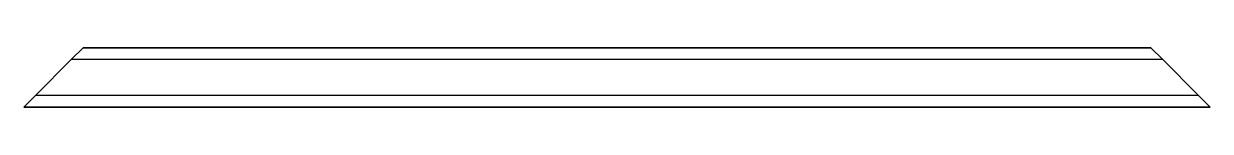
# Model space of a CAD drawing. Header units: millimetres. Extents: x 0 to 600, y 0 to 30.
import ezdxf

# ---------------------------------------------------------------- set-up
doc = ezdxf.new("R2010")
doc.units = ezdxf.units.MM
doc.layers.add('SIMUMAK Visible (ISO)', color=7, linetype='Continuous', lineweight=35)
doc.layers.add('SIMUMAK Visible Narrow (ISO)', color=7, linetype='Continuous', lineweight=25)

# ---------------------------------------------------------------- blocks, each defined once
blk = doc.blocks.new('ISO 30x30x3 00000002_Sheet_3_VIEW31')
at = {"layer": 'SIMUMAK Visible (ISO)'}
for p, q in [((-276, 9), (-270, 15)), ((270, 15), (-270, 15)), ((270, 15), (276, 9)), ((-276, 9), (-294, -9)), ((294, -9), (276, 9)), ((-300, -15), (-294, -9)), ((294, -9), (300, -15)), ((300, -15), (-300, -15))]:
    blk.add_line(p, q, dxfattribs=at)
at = {"layer": 'SIMUMAK Visible Narrow (ISO)'}
for p, q in [((276, 9), (-276, 9)), ((294, -9), (-294, -9))]:
    blk.add_line(p, q, dxfattribs=at)

msp = doc.modelspace()

# ---------------------------------------------------------------- block references
msp.add_blockref('ISO 30x30x3 00000002_Sheet_3_VIEW31', (300, 15))

doc.saveas('drawing.dxf')
